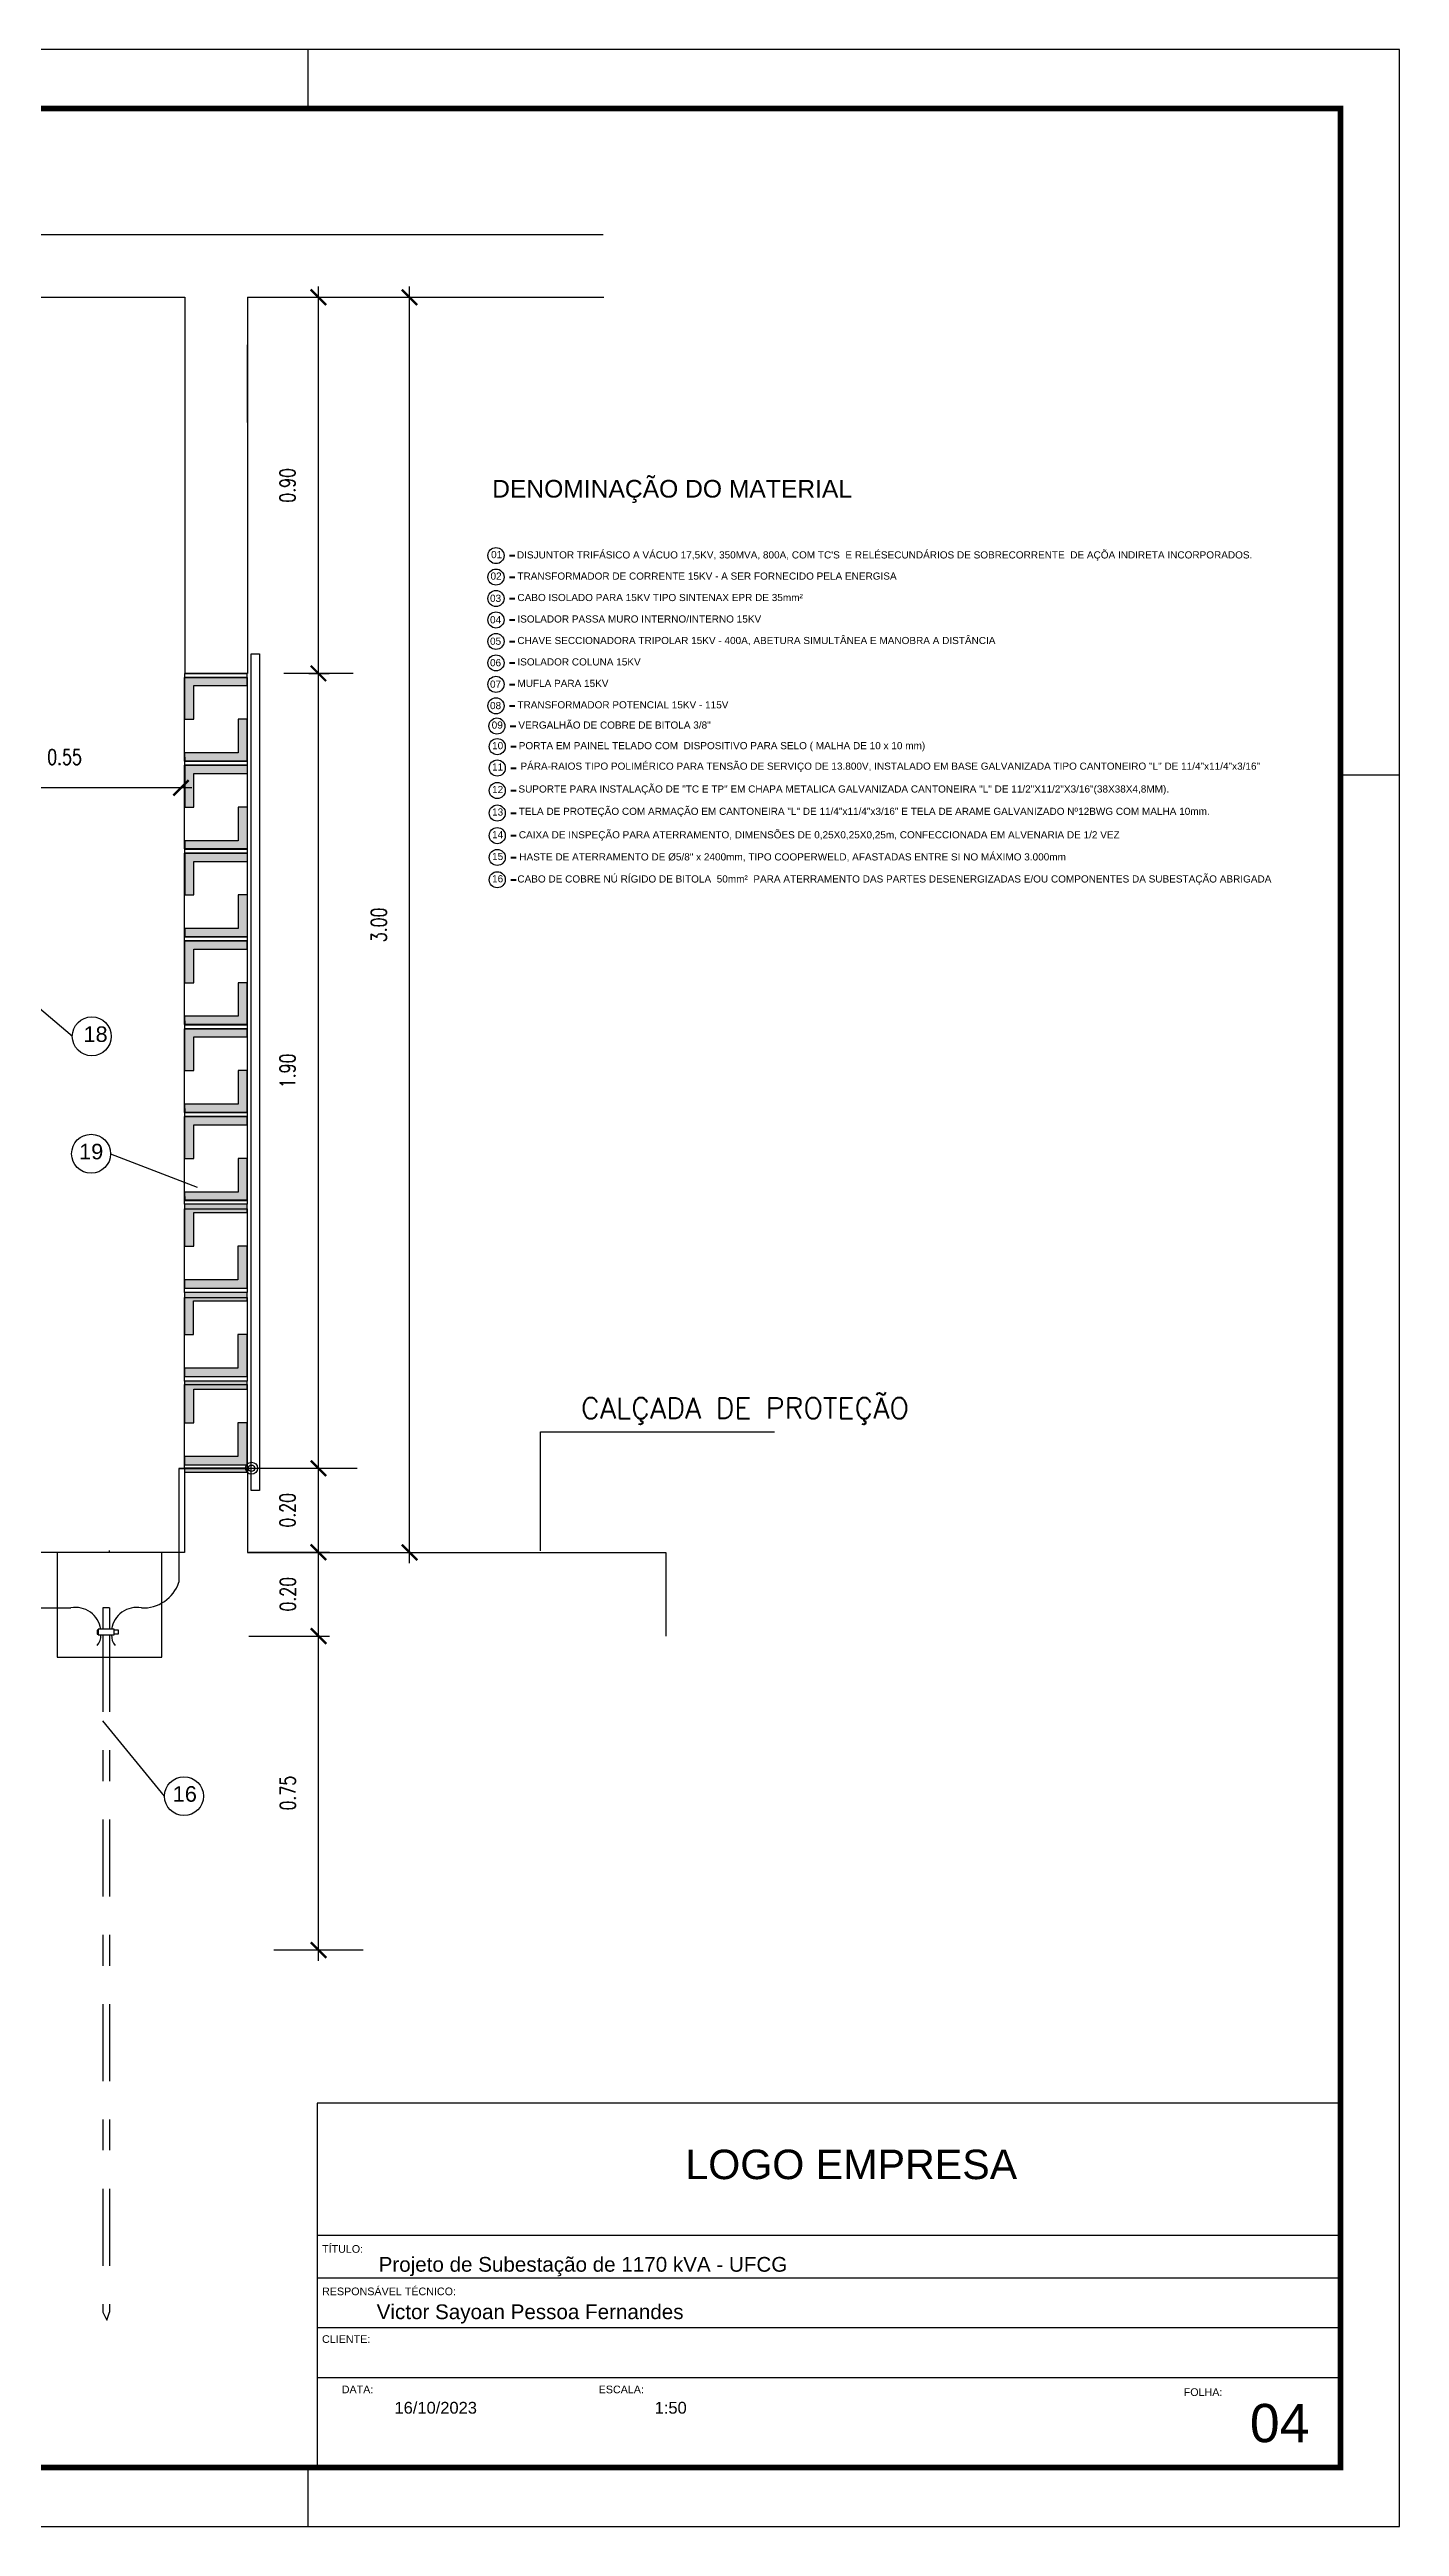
# Model space of a CAD drawing. Header units: metres. Extents: x 4188.7 to 4272.1, y 2012.8 to 2020.9.
# Drawn here: x 4231.87 to 4236.26, y 2012.8 to 2020.85 of the extents above; entities that cross this region are included whole.
import ezdxf

# ---------------------------------------------------------------- set-up
doc = ezdxf.new("R2010")
doc.units = ezdxf.units.M
doc.linetypes.add('TRAÇO-PTO_P', pattern=[0.5, 0.25, -0.125, 0, -0.125])
for name, color, linetype in [('A-COTAS', 7, 'Continuous'), ('A-FORMATOINTERNO', 22, 'Continuous'), ('A-PARED', 7, 'Continuous'), ('A-PORTA', 4, 'Continuous'), ('A-TEXTO', 4, 'Continuous'), ('ARQ-FOLHA', 7, 'Continuous'), ('CONSTRUIR', 7, 'Continuous'), ('DIVISÓRIA', 3, 'Continuous'), ('E-ATERRAMENTO', 3, 'TRAÇO-PTO_P'), ('E-CANALETA', 6, 'Continuous'), ('E-CONDULETE', 1, 'Continuous'), ('E-DIST-COMANDO', 41, 'Continuous'), ('E-ELETRODUTOPISO', 84, 'Continuous'), ('JANELA', 7, 'Continuous'), ('Tubulaçao', 7, 'TRAÇO-PTO_P')]:
    doc.layers.add(name, color=color, linetype=linetype)
doc.layers.add('PAREDE', color=5, linetype='Continuous', lineweight=60)
doc.layers.add('TEXTO', color=7, linetype='Continuous', lineweight=18)
doc.styles.add('ARCAD1', font='romans.shx')
doc.styles.add('arial', font='arial.ttf')
doc.styles.add('COTAS', font='romans', dxfattribs={"width": 0.75})
doc.dimstyles.new('COTAS_50', dxfattribs={"dimscale": 50, "dimtxt": 0.0001, "dimasz": 0.001, "dimexe": 0.0007, "dimexo": 0.004, "dimgap": 0.0015, "dimtad": 1, "dimzin": 0, "dimdsep": 46, "dimtxsty": 'COTAS', "dimblk1": 'ARCHTICK', "dimblk2": 'ARCHTICK', "dimsah": 1, "dimcen": 0.0002, "dimdle": 0.0007, "dimaunit": 1, "dimadec": 0, "dimazin": 0, "dimtfac": 1, "dimtix": 1, "dimtmove": 0, "dimatfit": 3, "dimldrblk": 'ARCHTICK', "dimfxl": 1, "dimtolj": 1, "dimtzin": 0, "dimarcsym": 0})

# ---------------------------------------------------------------- blocks, each defined once
blk = doc.blocks.new('FOLHA A2')
at = {"layer": 'ARQ-FOLHA'}
for p, q in [((594, 0), (0, 0)), ((409, -10), (409, 0)), ((594, -420), (594, 0)), ((584, -123), (594, -123)), ((409, -420), (409, -410)), ((0, -420), (594, -420))]:
    blk.add_line(p, q, dxfattribs=at)
at = {"layer": 'ARQ-FOLHA', "const_width": 1}
blk.add_lwpolyline([(25, -410), (584, -410), (584, -10), (25, -10), (25, -410)], dxfattribs=at)
blk = doc.blocks.new('_ARCHTICK')
at = {"color": 0, "linetype": 'ByBlock', "const_width": 0.15}
blk.add_lwpolyline([(-0.5, -0.5), (0.5, 0.5)], dxfattribs=at)
blk = doc.blocks.new('*D57')
at = {"layer": 'A-COTAS', "color": 0, "lineweight": -2, "transparency": 16777216}
for p, q in [((4233.0442, 2015.931), (4233.0442, 2020.08)), ((4232.5786, 2020.045), (4233.0792, 2020.045))]:
    blk.add_line(p, q, dxfattribs=at)
at = {"layer": 'A-COTAS', "color": 0, "lineweight": -2, "transparency": 16777216, "xscale": 0.05, "yscale": 0.05, "zscale": 0.05}
for p, rotation in [((4233.0442, 2020.045), 90), ((4233.0442, 2015.966), 270)]:
    blk.add_blockref('_ARCHTICK', p, dxfattribs=dict(at, rotation=rotation))
at = {"layer": 'A-COTAS', "color": 0, "transparency": 16777216, "insert": (4232.9442, 2018.0055), "char_height": 0.05, "attachment_point": 5, "rotation": 90, "style": 'COTAS'}
blk.add_mtext('\\A1;3.00', dxfattribs=at)
blk = doc.blocks.new('*D62')
at = {"layer": 'A-COTAS', "color": 0, "lineweight": -2, "transparency": 16777216}
for p, q in [((4231.5444, 2018.5357), (4231.5444, 2018.486)), ((4232.3366, 2018.451), (4231.5094, 2018.451))]:
    blk.add_line(p, q, dxfattribs=at)
at = {"layer": 'A-COTAS', "color": 0, "lineweight": -2, "transparency": 16777216, "xscale": 0.05, "yscale": 0.05, "zscale": 0.05, "rotation": 180}
blk.add_blockref('_ARCHTICK', (4231.5444, 2018.451), dxfattribs=at)
at = {"layer": 'A-COTAS', "color": 0, "lineweight": -2, "transparency": 16777216, "xscale": 0.05, "yscale": 0.05, "zscale": 0.05}
blk.add_blockref('_ARCHTICK', (4232.3016, 2018.451), dxfattribs=at)
at = {"layer": 'A-COTAS', "color": 0, "transparency": 16777216, "insert": (4231.923, 2018.551), "char_height": 0.05, "attachment_point": 5, "style": 'COTAS'}
blk.add_mtext('\\A1;0.55', dxfattribs=at)
blk = doc.blocks.new('*D76')
at = {"layer": 'A-COTAS', "color": 0, "lineweight": -2, "transparency": 16777216}
for p, q in [((4232.5224, 2015.9667), (4232.7836, 2015.9667)), ((4232.7486, 2015.6591), (4232.7486, 2016.0017))]:
    blk.add_line(p, q, dxfattribs=at)
at = {"layer": 'A-COTAS', "color": 0, "lineweight": -2, "transparency": 16777216, "xscale": 0.05, "yscale": 0.05, "zscale": 0.05}
for p, rotation in [((4232.7486, 2015.9667), 90), ((4232.7486, 2015.6941), 270)]:
    blk.add_blockref('_ARCHTICK', p, dxfattribs=dict(at, rotation=rotation))
at = {"layer": 'A-COTAS', "color": 0, "transparency": 16777216, "insert": (4232.6486, 2015.8304), "char_height": 0.05, "attachment_point": 5, "rotation": 90, "style": 'COTAS'}
blk.add_mtext('\\A1;0.20', dxfattribs=at)
blk = doc.blocks.new('*D77')
at = {"layer": 'A-COTAS', "color": 0, "lineweight": -2, "transparency": 16777216}
for p, q in [((4232.7486, 2014.6387), (4232.7486, 2015.7291)), ((4232.5224, 2015.6941), (4232.7836, 2015.6941))]:
    blk.add_line(p, q, dxfattribs=at)
at = {"layer": 'A-COTAS', "color": 0, "lineweight": -2, "transparency": 16777216, "xscale": 0.05, "yscale": 0.05, "zscale": 0.05}
for p, rotation in [((4232.7486, 2015.6941), 90), ((4232.7486, 2014.6737), 270)]:
    blk.add_blockref('_ARCHTICK', p, dxfattribs=dict(at, rotation=rotation))
at = {"layer": 'A-COTAS', "color": 0, "transparency": 16777216, "insert": (4232.6486, 2015.1839), "char_height": 0.05, "attachment_point": 5, "rotation": 90, "style": 'COTAS'}
blk.add_mtext('\\A1;0.75', dxfattribs=at)
blk = doc.blocks.new('*D68')
at = {"layer": 'A-COTAS', "color": 0, "lineweight": -2, "transparency": 16777216}
for p, q in [((4232.748, 2015.9316), (4232.748, 2016.2744)), ((4232.7173, 2016.2394), (4232.783, 2016.2394))]:
    blk.add_line(p, q, dxfattribs=at)
at = {"layer": 'A-COTAS', "color": 0, "lineweight": -2, "transparency": 16777216, "xscale": 0.05, "yscale": 0.05, "zscale": 0.05}
for p, rotation in [((4232.748, 2016.2394), 90), ((4232.748, 2015.9666), 270)]:
    blk.add_blockref('_ARCHTICK', p, dxfattribs=dict(at, rotation=rotation))
at = {"layer": 'A-COTAS', "color": 0, "transparency": 16777216, "insert": (4232.648, 2016.103), "char_height": 0.05, "attachment_point": 5, "rotation": 90, "style": 'COTAS'}
blk.add_mtext('\\A1;0.20', dxfattribs=at)
blk = doc.blocks.new('*D69')
at = {"layer": 'A-COTAS', "color": 0, "lineweight": -2, "transparency": 16777216}
for p, q in [((4232.748, 2018.7878), (4232.748, 2020.08)), ((4232.6658, 2020.045), (4232.783, 2020.045))]:
    blk.add_line(p, q, dxfattribs=at)
at = {"layer": 'A-COTAS', "color": 0, "lineweight": -2, "transparency": 16777216, "xscale": 0.05, "yscale": 0.05, "zscale": 0.05}
for p, rotation in [((4232.748, 2020.045), 90), ((4232.748, 2018.8228), 270)]:
    blk.add_blockref('_ARCHTICK', p, dxfattribs=dict(at, rotation=rotation))
at = {"layer": 'A-COTAS', "color": 0, "transparency": 16777216, "insert": (4232.648, 2019.4339), "char_height": 0.05, "attachment_point": 5, "rotation": 90, "style": 'COTAS'}
blk.add_mtext('\\A1;0.90', dxfattribs=at)
blk = doc.blocks.new('*D70')
at = {"layer": 'A-COTAS', "color": 0, "lineweight": -2, "transparency": 16777216}
for p, q in [((4232.748, 2016.2044), (4232.748, 2018.8578)), ((4232.7168, 2018.8228), (4232.783, 2018.8228))]:
    blk.add_line(p, q, dxfattribs=at)
at = {"layer": 'A-COTAS', "color": 0, "lineweight": -2, "transparency": 16777216, "xscale": 0.05, "yscale": 0.05, "zscale": 0.05}
for p, rotation in [((4232.748, 2018.8228), 90), ((4232.748, 2016.2394), 270)]:
    blk.add_blockref('_ARCHTICK', p, dxfattribs=dict(at, rotation=rotation))
at = {"layer": 'A-COTAS', "color": 0, "transparency": 16777216, "insert": (4232.648, 2017.5311), "char_height": 0.05, "attachment_point": 5, "rotation": 90, "style": 'COTAS'}
blk.add_mtext('\\A1;1.90', dxfattribs=at)

msp = doc.modelspace()

# ---------------------------------------------------------------- hatches: boundary and pattern name
at = {"layer": 'E-CONDULETE', "ltscale": 5}
for points in [[(4232.31342, 2017.09586), (4232.51694, 2017.09586), (4232.51694, 2017.08275), (4232.31342, 2017.08275)], [(4232.51673, 2016.24025), (4232.31321, 2016.24025), (4232.31321, 2016.22714), (4232.51673, 2016.22714)], [(4232.51685, 2016.23927), (4232.31333, 2016.23927), (4232.31333, 2016.22616), (4232.51685, 2016.22616)]]:
    msp.add_hatch(color=256, dxfattribs=at).paths.add_polyline_path(points)
at = {"layer": 'E-DIST-COMANDO', "ltscale": 10}
h = msp.add_hatch(color=256, dxfattribs=at)
h.paths.add_polyline_path([(4232.34306, 2018.78294), (4232.51678, 2018.78294), (4232.51678, 2018.80969), (4232.31332, 2018.80969), (4232.31305, 2018.67373), (4232.34306, 2018.67373)])
h.paths.add_polyline_path([(4232.51678, 2018.67373), (4232.48677, 2018.67373), (4232.48677, 2018.56451), (4232.31305, 2018.56451), (4232.31347, 2018.53776), (4232.51678, 2018.53776)])
h = msp.add_hatch(color=256, dxfattribs=at)
h.paths.add_polyline_path([(4232.34349, 2018.49742), (4232.51722, 2018.49742), (4232.51722, 2018.52416), (4232.31375, 2018.52416), (4232.31348, 2018.3882), (4232.34349, 2018.3882)])
h.paths.add_polyline_path([(4232.51722, 2018.3882), (4232.4872, 2018.3882), (4232.4872, 2018.27898), (4232.31348, 2018.27898), (4232.31391, 2018.25223), (4232.51722, 2018.25223)])
h = msp.add_hatch(color=256, dxfattribs=at)
h.paths.add_polyline_path([(4232.34349, 2018.21189), (4232.51722, 2018.21189), (4232.51722, 2018.23863), (4232.31375, 2018.23863), (4232.31348, 2018.10267), (4232.34349, 2018.10267)])
h.paths.add_polyline_path([(4232.51722, 2018.10267), (4232.4872, 2018.10267), (4232.4872, 2017.99345), (4232.31348, 2017.99345), (4232.31391, 2017.9667), (4232.51722, 2017.9667)])
h = msp.add_hatch(color=256, dxfattribs=at)
h.paths.add_polyline_path([(4232.34306, 2017.92685), (4232.51678, 2017.92685), (4232.51678, 2017.95359), (4232.31332, 2017.95359), (4232.31305, 2017.81763), (4232.34306, 2017.81763)])
h.paths.add_polyline_path([(4232.51678, 2017.81763), (4232.48677, 2017.81763), (4232.48677, 2017.70841), (4232.31305, 2017.70841), (4232.31347, 2017.68166), (4232.51678, 2017.68166)])
h = msp.add_hatch(color=256, dxfattribs=at)
h.paths.add_polyline_path([(4232.34306, 2017.64132), (4232.51678, 2017.64132), (4232.51678, 2017.66807), (4232.31332, 2017.66807), (4232.31305, 2017.5321), (4232.34306, 2017.5321)])
h.paths.add_polyline_path([(4232.51678, 2017.5321), (4232.48677, 2017.5321), (4232.48677, 2017.42288), (4232.31305, 2017.42288), (4232.31347, 2017.39613), (4232.51678, 2017.39613)])
h = msp.add_hatch(color=256, dxfattribs=at)
h.paths.add_polyline_path([(4232.34306, 2017.35579), (4232.51678, 2017.35579), (4232.51678, 2017.38254), (4232.31332, 2017.38254), (4232.31305, 2017.24657), (4232.34306, 2017.24657)])
h.paths.add_polyline_path([(4232.51678, 2017.24657), (4232.48677, 2017.24657), (4232.48677, 2017.13735), (4232.31305, 2017.13735), (4232.31347, 2017.1106), (4232.51678, 2017.1106)])
h = msp.add_hatch(color=256, dxfattribs=at)
h.paths.add_polyline_path([(4232.34285, 2017.07075), (4232.51657, 2017.07075), (4232.51657, 2017.0975), (4232.3131, 2017.0975), (4232.31283, 2016.96153), (4232.34285, 2016.96153)])
h.paths.add_polyline_path([(4232.51657, 2016.96153), (4232.48656, 2016.96153), (4232.48656, 2016.85231), (4232.31283, 2016.85231), (4232.31326, 2016.82556), (4232.51657, 2016.82556)])
h = msp.add_hatch(color=256, dxfattribs=at)
h.paths.add_polyline_path([(4232.3426, 2016.78375), (4232.51632, 2016.78375), (4232.51632, 2016.8105), (4232.31285, 2016.8105), (4232.31258, 2016.67453), (4232.3426, 2016.67453)])
h.paths.add_polyline_path([(4232.51632, 2016.67453), (4232.48631, 2016.67453), (4232.48631, 2016.56531), (4232.31258, 2016.56531), (4232.31301, 2016.53856), (4232.51632, 2016.53856)])
h = msp.add_hatch(color=256, dxfattribs=at)
h.paths.add_polyline_path([(4232.34278, 2016.49626), (4232.5165, 2016.49626), (4232.5165, 2016.523), (4232.31303, 2016.523), (4232.31277, 2016.38704), (4232.34278, 2016.38704)])
h.paths.add_polyline_path([(4232.5165, 2016.38704), (4232.48649, 2016.38704), (4232.48649, 2016.27782), (4232.31277, 2016.27782), (4232.31319, 2016.25107), (4232.5165, 2016.25107)])

# ---------------------------------------------------------------- linework, layer by layer
at = {"color": 7}
for p, q in [((4231.94842, 2017.64314), (4231.74856, 2017.81232)), ((4232.07271, 2017.26167), (4232.35404, 2017.15261)), ((4232.24794, 2015.17397), (4232.04754, 2015.41919))]:
    msp.add_line(p, q, dxfattribs=at)
at = {"ltscale": 10}
for points in [[(4232.31305, 2018.67373), (4232.34306, 2018.67373), (4232.34306, 2018.78294), (4232.51678, 2018.78294), (4232.517, 2018.80969), (4232.31332, 2018.80969), (4232.31305, 2018.67373)], [(4232.31305, 2018.67373), (4232.34306, 2018.67373), (4232.34306, 2018.78294), (4232.51678, 2018.78294)], [(4232.51678, 2018.67373), (4232.48677, 2018.67373), (4232.48677, 2018.56451), (4232.31305, 2018.56451)], [(4232.31305, 2018.56451), (4232.31348, 2018.53727), (4232.517, 2018.53727), (4232.51678, 2018.67373), (4232.48677, 2018.67373), (4232.48677, 2018.56451), (4232.31305, 2018.56451), (4232.31305, 2018.53776)], [(4232.31348, 2018.3882), (4232.34349, 2018.3882), (4232.34349, 2018.49742), (4232.51722, 2018.49742), (4232.51743, 2018.52416), (4232.31375, 2018.52416), (4232.31348, 2018.3882)], [(4232.31348, 2018.3882), (4232.34349, 2018.3882), (4232.34349, 2018.49742), (4232.51722, 2018.49742)], [(4232.51722, 2018.3882), (4232.4872, 2018.3882), (4232.4872, 2018.27898), (4232.31348, 2018.27898)], [(4232.31348, 2018.27898), (4232.31391, 2018.25174), (4232.51743, 2018.25174), (4232.51722, 2018.3882), (4232.4872, 2018.3882), (4232.4872, 2018.27898), (4232.31348, 2018.27898), (4232.31348, 2018.25223)], [(4232.31348, 2018.10267), (4232.34349, 2018.10267), (4232.34349, 2018.21189), (4232.51722, 2018.21189), (4232.51743, 2018.23863), (4232.31375, 2018.23863), (4232.31348, 2018.10267)], [(4232.31348, 2018.10267), (4232.34349, 2018.10267), (4232.34349, 2018.21189), (4232.51722, 2018.21189)], [(4232.51722, 2018.10267), (4232.4872, 2018.10267), (4232.4872, 2017.99345), (4232.31348, 2017.99345)], [(4232.31348, 2017.99345), (4232.31391, 2017.96621), (4232.51743, 2017.96621), (4232.51722, 2018.10267), (4232.4872, 2018.10267), (4232.4872, 2017.99345), (4232.31348, 2017.99345), (4232.31348, 2017.9667)], [(4232.31305, 2017.81763), (4232.34306, 2017.81763), (4232.34306, 2017.92685), (4232.51678, 2017.92685), (4232.517, 2017.95359), (4232.31332, 2017.95359), (4232.31305, 2017.81763)], [(4232.31305, 2017.81763), (4232.34306, 2017.81763), (4232.34306, 2017.92685), (4232.51678, 2017.92685)], [(4232.51678, 2017.81763), (4232.48677, 2017.81763), (4232.48677, 2017.70841), (4232.31305, 2017.70841)], [(4232.31305, 2017.70841), (4232.31348, 2017.68117), (4232.517, 2017.68117), (4232.51678, 2017.81763), (4232.48677, 2017.81763), (4232.48677, 2017.70841), (4232.31305, 2017.70841), (4232.31305, 2017.68166)], [(4232.31305, 2017.5321), (4232.34306, 2017.5321), (4232.34306, 2017.64132), (4232.51678, 2017.64132), (4232.517, 2017.66807), (4232.31332, 2017.66807), (4232.31305, 2017.5321)], [(4232.31305, 2017.5321), (4232.34306, 2017.5321), (4232.34306, 2017.64132), (4232.51678, 2017.64132)], [(4232.51678, 2017.5321), (4232.48677, 2017.5321), (4232.48677, 2017.42288), (4232.31305, 2017.42288)], [(4232.31305, 2017.42288), (4232.31348, 2017.39564), (4232.517, 2017.39564), (4232.51678, 2017.5321), (4232.48677, 2017.5321), (4232.48677, 2017.42288), (4232.31305, 2017.42288), (4232.31305, 2017.39613)], [(4232.31305, 2017.24657), (4232.34306, 2017.24657), (4232.34306, 2017.35579), (4232.51678, 2017.35579), (4232.517, 2017.38254), (4232.31332, 2017.38254), (4232.31305, 2017.24657)], [(4232.31305, 2017.24657), (4232.34306, 2017.24657), (4232.34306, 2017.35579), (4232.51678, 2017.35579)], [(4232.51678, 2017.24657), (4232.48677, 2017.24657), (4232.48677, 2017.13735), (4232.31305, 2017.13735)], [(4232.31305, 2017.13735), (4232.31348, 2017.11011), (4232.517, 2017.11011), (4232.51678, 2017.24657), (4232.48677, 2017.24657), (4232.48677, 2017.13735), (4232.31305, 2017.13735), (4232.31305, 2017.1106)], [(4232.31283, 2016.96153), (4232.34285, 2016.96153), (4232.34285, 2017.07075), (4232.51657, 2017.07075), (4232.51678, 2017.0975), (4232.3131, 2017.0975), (4232.31283, 2016.96153)], [(4232.31283, 2016.96153), (4232.34285, 2016.96153), (4232.34285, 2017.07075), (4232.51657, 2017.07075)], [(4232.51657, 2016.96153), (4232.48656, 2016.96153), (4232.48656, 2016.85231), (4232.31283, 2016.85231)], [(4232.31283, 2016.85231), (4232.31327, 2016.82507), (4232.51678, 2016.82507), (4232.51657, 2016.96153), (4232.48656, 2016.96153), (4232.48656, 2016.85231), (4232.31283, 2016.85231), (4232.31283, 2016.82556)], [(4232.31258, 2016.67453), (4232.3426, 2016.67453), (4232.3426, 2016.78375), (4232.51632, 2016.78375), (4232.51653, 2016.8105), (4232.31285, 2016.8105), (4232.31258, 2016.67453)], [(4232.31258, 2016.67453), (4232.3426, 2016.67453), (4232.3426, 2016.78375), (4232.51632, 2016.78375)], [(4232.51632, 2016.67453), (4232.48631, 2016.67453), (4232.48631, 2016.56531), (4232.31258, 2016.56531)], [(4232.31258, 2016.56531), (4232.31302, 2016.53807), (4232.51653, 2016.53807), (4232.51632, 2016.67453), (4232.48631, 2016.67453), (4232.48631, 2016.56531), (4232.31258, 2016.56531), (4232.31258, 2016.53856)], [(4232.31277, 2016.38704), (4232.34278, 2016.38704), (4232.34278, 2016.49626), (4232.5165, 2016.49626), (4232.51672, 2016.523), (4232.31303, 2016.523), (4232.31277, 2016.38704)], [(4232.31277, 2016.38704), (4232.34278, 2016.38704), (4232.34278, 2016.49626), (4232.5165, 2016.49626)], [(4232.5165, 2016.38704), (4232.48649, 2016.38704), (4232.48649, 2016.27782), (4232.31277, 2016.27782)], [(4232.31277, 2016.27782), (4232.3132, 2016.25058), (4232.51672, 2016.25058), (4232.5165, 2016.38704), (4232.48649, 2016.38704), (4232.48649, 2016.27782), (4232.31277, 2016.27782), (4232.31277, 2016.25107)]]:
    msp.add_lwpolyline(points, dxfattribs=at)
at = {"layer": 'A-COTAS'}
for p, q in [((4232.518, 2019.63831), (4232.518, 2019.89011)), ((4232.8608, 2018.8228), (4232.63517, 2018.8228)), ((4232.89376, 2014.67369), (4232.60344, 2014.67369))]:
    msp.add_line(p, q, dxfattribs=at)
at = {"layer": 'A-FORMATOINTERNO', "ltscale": 10}
for radius in [0.01942, 0.01021]:
    msp.add_circle((4232.53068, 2016.23973), radius, dxfattribs=at)
at = {"layer": 'A-PARED'}
for p, q in [((4225.67776, 2020.24896), (4233.67287, 2020.24896)), ((4226.15364, 2020.04501), (4232.31405, 2020.04501)), ((4232.31405, 2020.04501), (4232.31405, 2018.8228)), ((4232.518, 2020.04501), (4232.518, 2018.8228)), ((4232.518, 2020.04501), (4233.67548, 2020.04501)), ((4232.518, 2018.8228), (4232.314, 2018.8228)), ((4232.31405, 2018.8228), (4232.518, 2018.8228)), ((4232.3134, 2015.96602), (4226.15364, 2015.96602)), ((4232.06931, 2015.96602), (4232.06931, 2015.97263)), ((4232.51715, 2015.96602), (4233.87682, 2015.96602)), ((4233.87682, 2015.96602), (4233.87682, 2015.69408))]:
    msp.add_line(p, q, dxfattribs=at)
msp.add_lwpolyline([(4232.31357, 2015.96602), (4232.31357, 2016.23944), (4232.51732, 2016.23944), (4232.51732, 2015.96602)], dxfattribs=at)
at = {"layer": 'A-PORTA'}
for points in [[(4232.517, 2018.53776), (4232.31305, 2018.53776), (4232.31305, 2018.80969), (4232.517, 2018.80969)], [(4232.517, 2018.53776), (4232.31305, 2018.53776), (4232.31305, 2018.80969), (4232.517, 2018.80969)], [(4232.517, 2018.25223), (4232.31305, 2018.25223), (4232.31305, 2018.52416), (4232.517, 2018.52416)], [(4232.517, 2018.25223), (4232.31305, 2018.25223), (4232.31305, 2018.52416), (4232.517, 2018.52416)], [(4232.517, 2017.9667), (4232.31305, 2017.9667), (4232.31305, 2018.23863), (4232.517, 2018.23863)], [(4232.517, 2017.68166), (4232.31305, 2017.68166), (4232.31305, 2017.95359), (4232.517, 2017.95359)], [(4232.517, 2017.68166), (4232.31305, 2017.68166), (4232.31305, 2017.95359), (4232.517, 2017.95359)], [(4232.517, 2017.39613), (4232.31305, 2017.39613), (4232.31305, 2017.66807), (4232.517, 2017.66807)], [(4232.517, 2017.39613), (4232.31305, 2017.39613), (4232.31305, 2017.66807), (4232.517, 2017.66807)], [(4232.517, 2017.1106), (4232.31305, 2017.1106), (4232.31305, 2017.38254), (4232.517, 2017.38254)], [(4232.5168, 2016.8105), (4232.31285, 2016.8105), (4232.31285, 2017.08243), (4232.5168, 2017.08243)], [(4232.5168, 2016.8105), (4232.31285, 2016.8105), (4232.31285, 2017.08243), (4232.5168, 2017.08243)], [(4232.51698, 2016.523), (4232.31303, 2016.523), (4232.31303, 2016.79494), (4232.51698, 2016.79494)], [(4232.5168, 2016.23944), (4232.31285, 2016.23944), (4232.31285, 2016.51137), (4232.5168, 2016.51137)]]:
    msp.add_lwpolyline(points, close=True, dxfattribs=at)
at = {"layer": 'ARQ-FOLHA'}
for p, q in [((4236.06922, 2014.17669), (4232.74395, 2014.17669)), ((4232.74395, 2014.17669), (4232.74395, 2012.99227)), ((4236.06922, 2013.7457), (4232.74395, 2013.7457)), ((4232.74395, 2013.62788), (4232.74395, 2013.62788)), ((4236.06922, 2013.60771), (4232.74395, 2013.60771)), ((4232.74395, 2013.44677), (4232.74395, 2013.44677)), ((4236.06922, 2013.44576), (4232.74395, 2013.44576)), ((4236.06922, 2013.28381), (4232.74395, 2013.28381))]:
    msp.add_line(p, q, dxfattribs=at)
at = {"layer": 'CONSTRUIR', "ltscale": 10}
msp.add_line((4232.5173, 2016.23944), (4232.8739, 2016.23944), dxfattribs=at)
at = {"layer": 'DIVISÓRIA', "ltscale": 8}
for centre, radius, start, end in [((4231.95929, 2015.70472), 0.08246, 8.495316, 100.703098), ((4232.15754, 2015.70472), 0.08246, 79.296902, 171.504684), ((4231.99352, 2015.69462), 0.04744, 318.802509, 4.082749), ((4232.1233, 2015.69462), 0.04744, 175.917251, 221.197491)]:
    msp.add_arc(centre, radius, start, end, dxfattribs=at)
at = {"layer": 'E-ATERRAMENTO', "ltscale": 10}
msp.add_line((4226.61881, 2015.78574), (4231.94397, 2015.78574), dxfattribs=at)
msp.add_lwpolyline([(4232.29492, 2016.23937), (4232.51119, 2016.23937), (4232.29492, 2016.23937), (4232.29492, 2015.86907)], dxfattribs=at)
at = {"layer": 'E-ATERRAMENTO'}
for points in [[(4232.03267, 2015.71341), (4232.02903, 2015.71341), (4232.02903, 2015.70096), (4232.03267, 2015.70096)], [(4232.08456, 2015.7169), (4232.03252, 2015.7169), (4232.03252, 2015.698), (4232.08456, 2015.698)], [(4232.08461, 2015.71471), (4232.09682, 2015.71471), (4232.09682, 2015.70044), (4232.08461, 2015.70044)]]:
    msp.add_lwpolyline(points, close=True, dxfattribs=at)
at = {"layer": 'E-ATERRAMENTO', "ltscale": 10}
msp.add_arc((4232.17868, 2015.90827), 0.12267, 267.278238, 341.36334, dxfattribs=at)
at = {"layer": 'E-CANALETA'}
msp.add_lwpolyline([(4233.46961, 2015.97073), (4233.46961, 2016.35818), (4234.23024, 2016.35818)], dxfattribs=at)
for centre in [(4232.01171, 2017.64314), (4232.00941, 2017.26167), (4232.31124, 2015.17397)]:
    msp.add_circle(centre, 0.0633, dxfattribs=at)
at = {"layer": 'E-CONDULETE', "ltscale": 5}
for points in [[(4232.31332, 2018.80969), (4232.51683, 2018.80969), (4232.51683, 2018.8228), (4232.31332, 2018.8228)], [(4232.517, 2018.52416), (4232.31348, 2018.52416), (4232.31348, 2018.53727), (4232.517, 2018.53727)], [(4232.517, 2018.23863), (4232.31348, 2018.23863), (4232.31348, 2018.25174), (4232.517, 2018.25174)], [(4232.51678, 2017.95359), (4232.31327, 2017.95359), (4232.31327, 2017.9667), (4232.51678, 2017.9667)], [(4232.51683, 2017.95359), (4232.31332, 2017.95359), (4232.31332, 2017.9667), (4232.51683, 2017.9667)], [(4232.517, 2017.66807), (4232.31348, 2017.66807), (4232.31348, 2017.68117), (4232.517, 2017.68117)], [(4232.517, 2017.38254), (4232.31348, 2017.38254), (4232.31348, 2017.39564), (4232.517, 2017.39564)], [(4232.51678, 2017.0975), (4232.31327, 2017.0975), (4232.31327, 2017.1106), (4232.51678, 2017.1106)], [(4232.31335, 2016.22682), (4232.51687, 2016.22682), (4232.51687, 2016.23993), (4232.31335, 2016.23993)], [(4231.89933, 2015.6261), (4232.23925, 2015.6261), (4232.23925, 2015.96602), (4231.89933, 2015.96602)]]:
    msp.add_lwpolyline(points, close=True, dxfattribs=at)
at = {"layer": 'E-DIST-COMANDO', "ltscale": 10}
msp.add_lwpolyline([(4232.55686, 2016.16756), (4232.52967, 2016.16756), (4232.52967, 2018.88689), (4232.55686, 2018.88689)], close=True, dxfattribs=at)
at = {"layer": 'E-ELETRODUTOPISO'}
for p, q in [((4232.04754, 2015.78574), (4232.04754, 2015.7169)), ((4232.06929, 2015.78574), (4232.04754, 2015.78574)), ((4232.06929, 2015.78574), (4232.06929, 2015.7169))]:
    msp.add_line(p, q, dxfattribs=at)
at = {"layer": 'JANELA', "color": 1, "linetype": 'Continuous'}
for centre in [(4233.32497, 2019.20563), (4233.32497, 2019.1359), (4233.32497, 2019.06616), (4233.32497, 2018.99642), (4233.32497, 2018.92668), (4233.32497, 2018.85694), (4233.32497, 2018.7872), (4233.32497, 2018.71747), (4233.32801, 2018.6517), (4233.32928, 2018.58472), (4233.32928, 2018.51529), (4233.32928, 2018.44216), (4233.32928, 2018.36902), (4233.32928, 2018.29555), (4233.32928, 2018.22471), (4233.32928, 2018.15226)]:
    msp.add_circle(centre, 0.02615, dxfattribs=at)
at = {"layer": 'PAREDE', "color": 0}
for p, q in [((4233.36855, 2019.20563), (4233.38599, 2019.20563)), ((4233.36855, 2019.1359), (4233.38599, 2019.1359)), ((4233.36855, 2019.06616), (4233.38599, 2019.06616)), ((4233.36855, 2018.99642), (4233.38599, 2018.99642)), ((4233.36855, 2018.92668), (4233.38599, 2018.92668)), ((4233.36855, 2018.85694), (4233.38599, 2018.85694)), ((4233.36855, 2018.7872), (4233.38599, 2018.7872)), ((4233.36855, 2018.71747), (4233.38599, 2018.71747)), ((4233.3716, 2018.6517), (4233.38903, 2018.6517)), ((4233.37287, 2018.58472), (4233.3903, 2018.58472)), ((4233.37287, 2018.51529), (4233.3903, 2018.51529)), ((4233.37287, 2018.44216), (4233.3903, 2018.44216)), ((4233.37287, 2018.36902), (4233.3903, 2018.36902)), ((4233.37287, 2018.29555), (4233.3903, 2018.29555)), ((4233.37287, 2018.22471), (4233.3903, 2018.22471)), ((4233.37287, 2018.15226), (4233.3903, 2018.15226))]:
    msp.add_line(p, q, dxfattribs=at)
at = {"layer": 'Tubulaçao', "color": 1}
for p, q in [((4232.04754, 2015.698), (4232.04754, 2013.49651)), ((4232.06929, 2015.698), (4232.06929, 2013.49651)), ((4232.04754, 2013.49651), (4232.06037, 2013.47066)), ((4232.06037, 2013.47066), (4232.06929, 2013.49651))]:
    msp.add_line(p, q, dxfattribs=at)

# ---------------------------------------------------------------- block references
at = {"layer": 'ARQ-FOLHA', "xscale": 0.01916579205580684, "yscale": 0.01916579205580684, "zscale": 0.01916579205580684}
msp.add_blockref('FOLHA A2', (4224.8764, 2020.85025), dxfattribs=at)

# ---------------------------------------------------------------- texts
at = {"color": 7, "style": 'arial'}
for s, p in [('18', (4231.98462, 2017.6251)), ('19', (4231.97046, 2017.24363)), ('16', (4232.27466, 2015.15593))]:
    msp.add_text(s, height=0.050504, dxfattribs=at).set_placement(p)
at = {"layer": 'A-TEXTO', "color": 3, "linetype": 'Continuous', "style": 'arial'}
for s, p in [('01', (4233.30919, 2019.19727)), ('02', (4233.30731, 2019.12753)), ('03', (4233.30568, 2019.05531)), ('04', (4233.30568, 2018.98557)), ('05', (4233.30568, 2018.91583)), ('06', (4233.30568, 2018.84609)), ('07', (4233.30568, 2018.77636)), ('08', (4233.30568, 2018.70662)), ('09', (4233.31112, 2018.64334)), ('10', (4233.31239, 2018.57636)), ('11', (4233.31239, 2018.50693)), ('12', (4233.31239, 2018.4338)), ('13', (4233.31239, 2018.36066)), ('14', (4233.31239, 2018.28719)), ('15', (4233.31239, 2018.21635)), ('16', (4233.31239, 2018.1439))]:
    msp.add_text(s, height=0.023246, dxfattribs=at).set_placement(p)
at = {"layer": 'A-TEXTO', "color": 1, "linetype": 'Continuous', "style": 'arial'}
for s, height, p in [("DISJUNTOR TRIFÁSICO A VÁCUO 17,5KV, 350MVA, 800A, COM TC'S  E RELÉSECUNDÁRIOS DE SOBRECORRENTE  DE AÇÕA INDIRETA INCORPORADOS.", 0.02324604, (4233.39319, 2019.19632)), ('TRANSFORMADOR DE CORRENTE 15KV - A SER FORNECIDO PELA ENERGISA', 0.023246, (4233.39472, 2019.12753)), ('CABO ISOLADO PARA 15KV TIPO SINTENAX EPR DE 35mm²', 0.023246, (4233.39472, 2019.0578)), ('ISOLADOR PASSA MURO INTERNO/INTERNO 15KV', 0.023246, (4233.39472, 2018.98806)), ('CHAVE SECCIONADORA TRIPOLAR 15KV - 400A, ABETURA SIMULTÂNEA E MANOBRA A DISTÂNCIA', 0.023246, (4233.39455, 2018.91809)), ('ISOLADOR COLUNA 15KV', 0.023246, (4233.39472, 2018.84858)), ('MUFLA PARA 15KV', 0.023246, (4233.39472, 2018.77884)), ('TRANSFORMADOR POTENCIAL 15KV - 115V', 0.023246, (4233.39472, 2018.7091)), ('VERGALHÃO DE COBRE DE BITOLA 3/8"', 0.023246, (4233.39776, 2018.64334)), ('PORTA EM PAINEL TELADO COM  DISPOSITIVO PARA SELO ( MALHA DE 10 x 10 mm)', 0.023246, (4233.39903, 2018.57636)), ('PÁRA-RAIOS TIPO POLIMÉRICO PARA TENSÃO DE SERVIÇO DE 13.800V, INSTALADO EM BASE GALVANIZADA TIPO CANTONEIRO "L" DE 11/4"x11/4"x3/16"', 0.02324604, (4233.40454, 2018.50974)), ('SUPORTE PARA INSTALAÇÃO DE "TC E TP" EM CHAPA METALICA GALVANIZADA CANTONEIRA "L" DE 11/2"X11/2"X3/16"(38X38X4,8MM).', 0.02324604, (4233.39802, 2018.43556)), ('TELA DE PROTEÇÃO COM ARMAÇÃO EM CANTONEIRA "L" DE 11/4"x11/4"x3/16" E TELA DE ARAME GALVANIZADO Nº12BWG COM MALHA 10mm.', 0.02324604, (4233.39874, 2018.36297)), ('CAIXA DE INSPEÇÃO PARA ATERRAMENTO, DIMENSÕES DE 0,25X0,25X0,25m, CONFECCIONADA EM ALVENARIA DE 1/2 VEZ', 0.02324604, (4233.39932, 2018.2867)), ('HASTE DE ATERRAMENTO DE Ø5/8" x 2400mm, TIPO COOPERWELD, AFASTADAS ENTRE SI NO MÁXIMO 3.000mm', 0.023246, (4233.40095, 2018.2149)), ('CABO DE COBRE NÚ RÍGIDO DE BITOLA  50mm²  PARA ATERRAMENTO DAS PARTES DESENERGIZADAS E/OU COMPONENTES DA SUBESTAÇÃO ABRIGADA ', 0.02324604, (4233.39459, 2018.14321))]:
    msp.add_text(s, height=height, dxfattribs=at).set_placement(p)
at = {"layer": 'ARQ-FOLHA', "style": 'arial'}
for s, height, p in [('LOGO EMPRESA', 0.095829, (4233.94022, 2013.92936)), ('TÍTULO:', 0.024916, (4232.75992, 2013.69012)), ('Projeto de Subestação de 1170 kVA - UFCG', 0.0479145, (4232.94365, 2013.62851)), ('RESPONSÁVEL TÉCNICO:', 0.0249155, (4232.75992, 2013.55213)), ('Victor Sayoan Pessoa Fernandes', 0.0479145, (4232.93743, 2013.47441)), ('CLIENTE:', 0.024916, (4232.75992, 2013.39713)), ('DATA:', 0.024916, (4232.82393, 2013.23342)), ('ESCALA:', 0.024916, (4233.65876, 2013.23342)), ('FOLHA:', 0.024916, (4235.55982, 2013.22473)), ('16/10/2023', 0.038332, (4232.99525, 2013.16723)), ('1:50', 0.038332, (4233.84066, 2013.16723))]:
    msp.add_text(s, height=height, dxfattribs=at).set_placement(p)
msp.add_attdef('04', (4235.77479, 2013.0744), '01', height=0.124578, dxfattribs=at)
at = {"layer": 'E-CANALETA', "style": 'ARCAD1'}
msp.add_text('CALÇADA DE PROTEÇÃO', height=0.0679832, dxfattribs=at).set_placement((4233.60116, 2016.40103))
at = {"layer": 'TEXTO', "color": 7, "style": 'arial'}
msp.add_text('DENOMINAÇÃO DO MATERIAL', height=0.0572929, dxfattribs=at).set_placement((4233.31263, 2019.39424))

# ---------------------------------------------------------------- dimensions: what is measured, and where the dimension line sits
at = {"layer": 'A-COTAS'}
for base, p1, p2, angle, text, picture, middle in [((4233.04423, 2020.04501), (4232.76227, 2015.96602), (4232.37857, 2020.04501), 90, '3.00', '*D57', (4232.94423, 2018.00551)), ((4232.74799, 2020.04501), (4232.51683, 2018.8228), (4232.46582, 2020.04501), 90, '0.90', '*D69', (4232.64799, 2019.4339)), ((4232.74799, 2018.8228), (4232.51732, 2016.23944), (4232.51683, 2018.8228), 90, '1.90', '*D70', (4232.64799, 2017.53112)), ((4231.54437, 2018.45099), (4232.30163, 2018.33583), (4231.54437, 2018.33573), 180, '0.55', '*D62', (4231.923, 2018.55099)), ((4232.74799, 2016.23944), (4232.84694, 2015.96663), (4232.51732, 2016.23944), 90, '0.20', '*D68', (4232.64799, 2016.10303)), ((4232.7486, 2015.96666), (4232.46643, 2015.69408), (4232.32236, 2015.96666), 90, '0.20', '*D76', (4232.6486, 2015.83037)), ((4232.7486, 2015.69408), (4232.46643, 2014.67369), (4232.32236, 2015.69408), 90, '0.75', '*D77', (4232.6486, 2015.18389))]:
    dim = msp.add_linear_dim(base=base, p1=p1, p2=p2, angle=angle, text=text, dimstyle='COTAS_50', override={"dimtxt": 0.001, "dimse1": 1, "dimtmove": 1}, dxfattribs=at)
    dim.commit()
    dim.dimension.update_dxf_attribs({"geometry": picture, "text_midpoint": middle})

doc.saveas('drawing.dxf')
